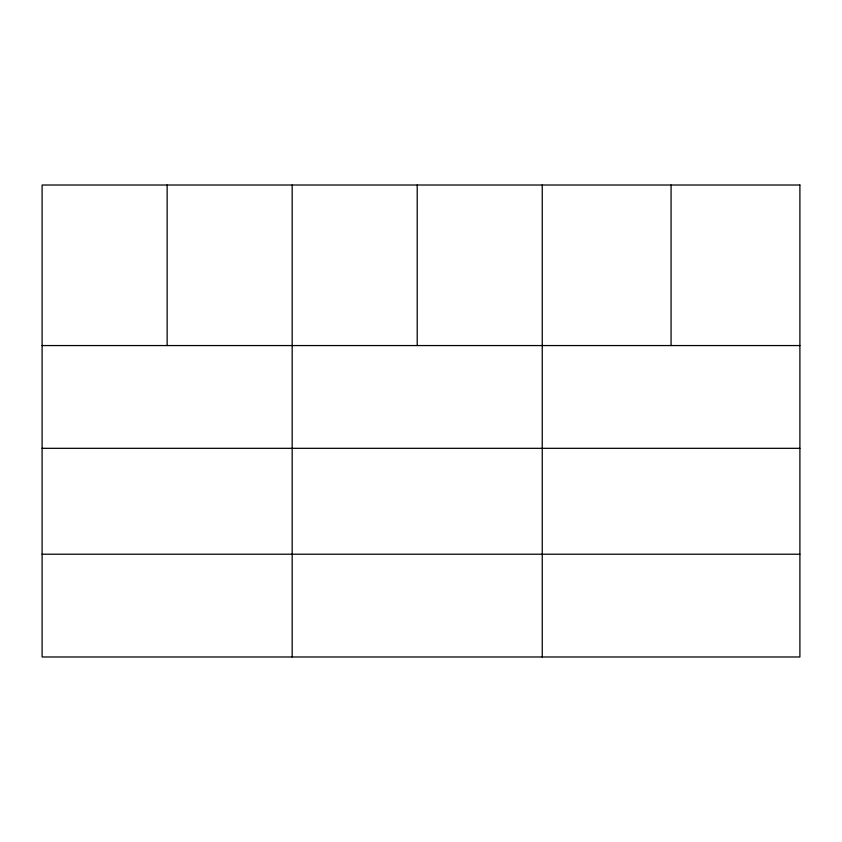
<?xml version="1.0" encoding="UTF-8"?>
<svg xmlns="http://www.w3.org/2000/svg" width="842" height="842" viewBox="0 0 842 842"><rect width="100%" height="100%" fill="white"/><g stroke="black" fill="none" stroke-linecap="round" stroke-linejoin="round"><path stroke-width="1.26" d="M42.1 345.557L799.9 345.557M42.1 448.323L799.9 448.323M42.1 554.215L799.9 554.215M671.074 185.019L671.074 345.557M542.248 185.019L542.248 656.981M417.211 185.019L417.211 345.557M292.174 185.019L292.174 656.981M167.137 185.019L167.137 345.557M799.9 185.019L42.1 185.019L42.1 656.981L799.9 656.981L799.9 185.019"/></g></svg>
